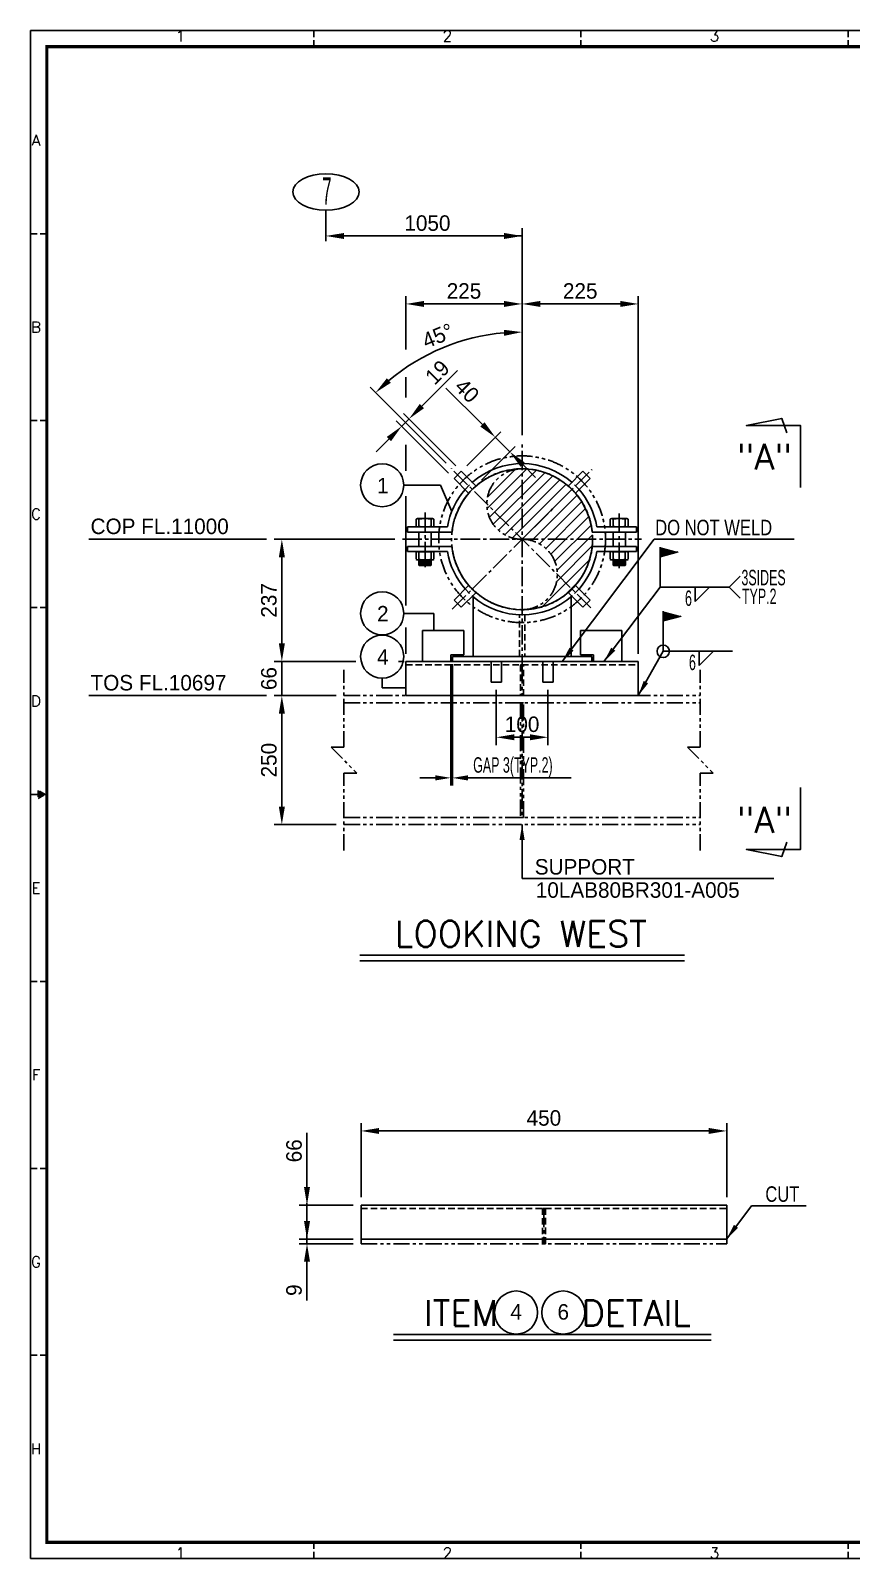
# Model space of a CAD drawing. Header units: millimetres. Extents: x 0 to 4200, y 0 to 2960.
# Drawn here: x 0 to 1589, y 0 to 2960 of the extents above; entities that cross this region are included whole.
import ezdxf
from ezdxf.enums import TextEntityAlignment as Align

# ---------------------------------------------------------------- set-up
doc = ezdxf.new("R2010")
doc.units = ezdxf.units.MM
doc.header["$LTSCALE"] = 50
for name, pattern in [('CENTER2', [1.125, 0.75, -0.125, 0.125, -0.125]), ('HIDDEN', [0.375, 0.25, -0.125]), ('PHANTOM2', [1.25, 0.625, -0.125, 0.125, -0.125, 0.125, -0.125])]:
    doc.linetypes.add(name, pattern=pattern)
for name, color, linetype in [('1. continuous', 3, 'Continuous'), ('2. Hidden', 2, 'HIDDEN'), ('3', 3, 'Continuous'), ('3. phantom', 6, 'PHANTOM2'), ('5', 2, 'HIDDEN'), ('5. text', 2, 'Continuous'), ('7. center', 1, 'CENTER2'), ('dimension', 7, 'Continuous'), ('text', 2, 'Continuous'), ('TITLE', 7, 'Continuous')]:
    doc.layers.add(name, color=color, linetype=linetype)
doc.styles.add('ROMAND', font='romand.shx', dxfattribs={"width": 0.85, "height": 480})
doc.styles.add('ROMANS', font='ROMANS.shx', dxfattribs={"width": 0.85})
doc.dimstyles.new('ISO-25', dxfattribs={"dimtxt": 2.5, "dimasz": 2.5, "dimexe": 1.25, "dimexo": 0.625, "dimtad": 1, "dimtxsty": 'Standard', "dimcen": 2.5, "dimadec": 0, "dimazin": 0, "dimtfac": 1, "dimtmove": 0, "dimatfit": 3, "dimfxl": 1, "dimarcsym": 0})
doc.dimstyles.get("Standard").update_dxf_attribs({"dimtxt": 0.18, "dimasz": 0.18, "dimexe": 0.18, "dimexo": 0.0625, "dimgap": 0.09, "dimtad": 0, "dimtih": 1, "dimtoh": 1, "dimdec": 4, "dimzin": 0, "dimdsep": 46, "dimtxsty": 'Standard', "dimcen": 0.09, "dimadec": 0, "dimazin": 0, "dimtfac": 1, "dimtdec": 4, "dimtofl": 0, "dimtmove": 0, "dimatfit": 3, "dimfxl": 1, "dimtolj": 1, "dimtzin": 0, "dimarcsym": 0})

# ---------------------------------------------------------------- blocks, each defined once
blk = doc.blocks.new('TT')
for p, q in [((0, 2960.4), (0, 2960.4)), ((0, 2960.4), (0, 2960.4)), ((0, 2960.4), (0, 2960.4)), ((0, 2960.4), (0, 2960.4)), ((0, 32.7), (0, 0)), ((0, 32.7), (0, 0)), ((27.5, 0), (0, 0)), ((27.5, 0), (0, 0))]:
    blk.add_line(p, q)
blk.add_lwpolyline([(0, 0), (4200, 0), (4200, 2960.4), (0, 2960.4)], close=True)
at = {"layer": '3', "const_width": 6.28}
blk.add_lwpolyline([(31.4, 2929), (31.4, 31.4), (4168.6, 31.4), (4168.6, 2929), (31.4, 2929), (31.4, 2866.3)], dxfattribs=at)
at = {"layer": '5'}
for p, q in [((548.5, 2960.4), (548.5, 2929)), ((1065.7, 2960.4), (1065.7, 2929)), ((1582.8, 2960.4), (1582.8, 2929)), ((0, 2566.8), (31.4, 2566.8)), ((0, 2204.6), (31.4, 2204.6)), ((0, 1842.4), (31.4, 1842.4)), ((0, 1480.2), (31.4, 1480.2)), ((0, 1118), (31.4, 1118)), ((0, 755.8), (31.4, 755.8)), ((0, 393.6), (31.4, 393.6)), ((548.5, 0), (548.5, 31.4)), ((1065.7, 0), (1065.7, 31.4)), ((1582.8, 0), (1582.8, 31.4))]:
    blk.add_line(p, q, dxfattribs=at)
blk.add_lwpolyline([(28.2, 1480.2), (14.7, 1488), (14.7, 1472.4)], close=True, dxfattribs=at)
blk.add_solid([(14.7, 1488), (14.7, 1472.4), (28.2, 1480.2)], dxfattribs=at)
at = {"layer": '5', "style": 'ROMAND'}
for s, p in [('1', (290, 2949.9)), ('2', (807.1, 2949.9)), ('3', (1324.3, 2949.9)), ('A', (10.5, 2747.9)), ('B', (10.5, 2385.7)), ('C', (10.5, 2023.5)), ('D', (10.5, 1661.3)), ('E', (10.5, 1299.1)), ('F', (10.5, 936.9)), ('G', (10.5, 574.7)), ('H', (10.5, 212.5)), ('1', (290, 10.5)), ('2', (807.1, 10.5)), ('3', (1324.3, 10.5))]:
    blk.add_text(s, height=20.9, dxfattribs=at).set_placement(p, align=Align.MIDDLE)
blk = doc.blocks.new('*D7')
at = {"color": 4, "lineweight": -2, "transparency": 16777216}
for p, q in [((757.5, 2232.7), (826.5, 2301.6)), ((809.3, 2103.1), (708, 2204.4)), ((718.6, 2193.8), (732.8, 2207.9)), ((823.4, 2117.3), (722.2, 2218.5)), ((693.9, 2169), (669.1, 2144.3))]:
    blk.add_line(p, q, dxfattribs=at)
at = {"color": 4, "transparency": 16777216}
for points in [[(753.4, 2236.8), (761.6, 2228.6), (732.8, 2207.9)], [(689.8, 2173.2), (698, 2164.9), (718.6, 2193.8)]]:
    blk.add_solid(points, dxfattribs=at)
at = {"layer": 'Defpoints', "color": 0, "transparency": 16777216}
for p in [(732.8, 2207.9), (834, 2106.7), (819.9, 2092.5)]:
    blk.add_point(p, dxfattribs=at)
at = {"color": 2, "transparency": 16777216, "insert": (787.6, 2298.1), "char_height": 30, "attachment_point": 5, "rotation": 45}
blk.add_mtext('19', dxfattribs=at)
blk = doc.blocks.new('*D8')
at = {"color": 4, "lineweight": -2, "transparency": 16777216}
for p, q in [((875, 2197.1), (804.3, 2267.8)), ((844.6, 2117.3), (910.4, 2183)), ((928, 2144.1), (899.8, 2172.4)), ((872.9, 2089), (938.6, 2154.7)), ((952.8, 2119.3), (977.5, 2094.6))]:
    blk.add_line(p, q, dxfattribs=at)
at = {"color": 4, "transparency": 16777216}
for points in [[(879.1, 2201.3), (870.9, 2193), (899.8, 2172.4)], [(956.9, 2123.5), (948.7, 2115.2), (928, 2144.1)]]:
    blk.add_solid(points, dxfattribs=at)
at = {"layer": 'Defpoints', "color": 0, "transparency": 16777216}
for p in [(899.8, 2172.4), (834, 2106.7), (862.3, 2078.4)]:
    blk.add_point(p, dxfattribs=at)
at = {"color": 2, "transparency": 16777216, "insert": (845, 2262.5), "char_height": 30, "attachment_point": 5, "rotation": 315}
blk.add_mtext('40', dxfattribs=at)
blk = doc.blocks.new('*D9')
at = {"color": 4, "lineweight": -2, "transparency": 16777216}
for p, q in [((951.7, 2176.3), (951.7, 2391.2)), ((804.4, 2122.2), (657.3, 2269.3))]:
    blk.add_line(p, q, dxfattribs=at)
blk.add_arc((951.7, 1974.9), 401.4, 94.9981, 130.0019, dxfattribs=at)
at = {"color": 4, "transparency": 16777216}
for points in [[(916.5, 2380.5), (917, 2368.9), (951.7, 2376.2)], [(697.6, 2278), (689.8, 2286.6), (667.9, 2258.7)]]:
    blk.add_solid(points, dxfattribs=at)
at = {"layer": 'Defpoints', "color": 0, "transparency": 16777216}
for p in [(847.8, 2362.5), (951.7, 2161.3), (815, 2111.6), (1084.8, 1841.8), (951.7, 1714.8)]:
    blk.add_point(p, dxfattribs=at)
at = {"color": 2, "transparency": 16777216, "insert": (788.5, 2368.8), "char_height": 30, "attachment_point": 5, "rotation": 22.5}
blk.add_mtext('45°', dxfattribs=at)
blk = doc.blocks.new('*D10')
at = {"color": 4, "lineweight": -2, "transparency": 16777216}
for p, q in [((986.7, 2430.7), (1141.7, 2430.7)), ((1176.7, 1752.8), (1176.7, 2445.7))]:
    blk.add_line(p, q, dxfattribs=at)
at = {"color": 4, "transparency": 16777216}
for points in [[(986.7, 2436.5), (986.7, 2424.9), (951.7, 2430.7)], [(1141.7, 2436.5), (1141.7, 2424.9), (1176.7, 2430.7)]]:
    blk.add_solid(points, dxfattribs=at)
at = {"layer": 'Defpoints', "color": 0, "transparency": 16777216}
for p in [(951.7, 2430.7), (1176.7, 2430.7), (1176.7, 1737.8)]:
    blk.add_point(p, dxfattribs=at)
at = {"color": 2, "transparency": 16777216, "insert": (1064.2, 2455.7), "char_height": 30, "attachment_point": 5}
blk.add_mtext('225', dxfattribs=at)
blk = doc.blocks.new('*D11')
at = {"color": 4, "lineweight": -2, "transparency": 16777216}
for p, q in [((591.7, 1671.8), (471.5, 1671.8)), ((486.5, 1636.8), (486.5, 1456.8)), ((591.7, 1421.8), (471.5, 1421.8))]:
    blk.add_line(p, q, dxfattribs=at)
at = {"color": 4, "transparency": 16777216}
for points in [[(480.7, 1636.8), (492.4, 1636.8), (486.5, 1671.8)], [(480.7, 1456.8), (492.4, 1456.8), (486.5, 1421.8)]]:
    blk.add_solid(points, dxfattribs=at)
at = {"layer": 'Defpoints', "color": 0, "transparency": 16777216}
for p in [(606.7, 1671.8), (486.5, 1421.8), (606.7, 1421.8)]:
    blk.add_point(p, dxfattribs=at)
at = {"color": 2, "transparency": 16777216, "insert": (461.5, 1546.8), "char_height": 30, "attachment_point": 5, "rotation": 90}
blk.add_mtext('250', dxfattribs=at)
blk = doc.blocks.new('*D12')
at = {"color": 4, "lineweight": -2, "transparency": 16777216}
for p, q in [((705.2, 1974.8), (471.5, 1974.8)), ((486.5, 1772.8), (486.5, 1939.8))]:
    blk.add_line(p, q, dxfattribs=at)
at = {"color": 4, "transparency": 16777216}
for points in [[(480.7, 1939.8), (492.4, 1939.8), (486.5, 1974.8)], [(480.7, 1772.8), (492.4, 1772.8), (486.5, 1737.8)]]:
    blk.add_solid(points, dxfattribs=at)
at = {"layer": 'Defpoints', "color": 0, "transparency": 16777216}
for p in [(486.5, 1974.8), (720.2, 1974.8), (486.5, 1737.8)]:
    blk.add_point(p, dxfattribs=at)
at = {"color": 2, "transparency": 16777216, "insert": (461.5, 1856.3), "char_height": 30, "attachment_point": 5, "rotation": 90}
blk.add_mtext('237', dxfattribs=at)
blk = doc.blocks.new('*D13')
at = {"color": 4, "lineweight": -2, "transparency": 16777216}
for p, q in [((901.7, 1682.8), (901.7, 1576.1)), ((1001.7, 1682.8), (1001.7, 1576.1)), ((936.7, 1591.1), (966.7, 1591.1))]:
    blk.add_line(p, q, dxfattribs=at)
at = {"color": 4, "transparency": 16777216}
for points in [[(936.7, 1596.9), (936.7, 1585.2), (901.7, 1591.1)], [(966.7, 1596.9), (966.7, 1585.2), (1001.7, 1591.1)]]:
    blk.add_solid(points, dxfattribs=at)
at = {"layer": 'Defpoints', "color": 0, "transparency": 16777216}
for p in [(901.7, 1697.8), (1001.7, 1697.8), (1001.7, 1591.1)]:
    blk.add_point(p, dxfattribs=at)
at = {"color": 2, "transparency": 16777216, "insert": (951.7, 1616.1), "char_height": 30, "attachment_point": 5}
blk.add_mtext('100', dxfattribs=at)
blk = doc.blocks.new('*D14')
at = {"color": 4, "lineweight": -2, "transparency": 16777216}
for p, q in [((639.9, 699.8), (639.9, 843.3)), ((1347.9, 699.8), (1347.9, 843.3)), ((674.9, 828.3), (1312.9, 828.3))]:
    blk.add_line(p, q, dxfattribs=at)
at = {"color": 4, "transparency": 16777216}
for points in [[(674.9, 834.1), (674.9, 822.5), (639.9, 828.3)], [(1312.9, 834.1), (1312.9, 822.5), (1347.9, 828.3)]]:
    blk.add_solid(points, dxfattribs=at)
at = {"layer": 'Defpoints', "color": 0, "transparency": 16777216}
for p in [(1347.9, 828.3), (639.9, 684.8), (1347.9, 684.8)]:
    blk.add_point(p, dxfattribs=at)
at = {"color": 2, "transparency": 16777216, "insert": (993.9, 853.3), "char_height": 30, "attachment_point": 5}
blk.add_mtext('450', dxfattribs=at)
blk = doc.blocks.new('*D15')
at = {"color": 4, "lineweight": -2, "transparency": 16777216}
for p, q in [((535.2, 653.8), (535.2, 688.8)), ((624.9, 609.8), (520.2, 609.8)), ((535.2, 618.8), (535.2, 609.8)), ((535.2, 574.8), (535.2, 499.8))]:
    blk.add_line(p, q, dxfattribs=at)
at = {"color": 4, "transparency": 16777216}
for points in [[(529.4, 653.8), (541.1, 653.8), (535.2, 618.8)], [(529.4, 574.8), (541.1, 574.8), (535.2, 609.8)]]:
    blk.add_solid(points, dxfattribs=at)
at = {"layer": 'Defpoints', "color": 0, "transparency": 16777216}
for p in [(535.2, 618.8), (535.2, 609.8), (639.9, 609.8)]:
    blk.add_point(p, dxfattribs=at)
at = {"color": 2, "transparency": 16777216, "insert": (510.2, 519.8), "char_height": 30, "attachment_point": 5, "rotation": 90}
blk.add_mtext('9', dxfattribs=at)

msp = doc.modelspace()

# ---------------------------------------------------------------- hatches: boundary and pattern name
at = {"layer": '3. phantom'}
h = msp.add_hatch(dxfattribs=at)
h.set_pattern_fill('ANSI31', color=256, scale=120, style=0)
h.set_pattern_definition([(45, (-3717.58, 1441.975), (-10.6066, 10.6066), [])])
h.paths.add_polyline_path([(951.7, 2111.3, 1), (951.7, 1974.8)])
h.paths.add_polyline_path([(951.7, 2111.3), (951.7, 1974.8), (1088.2, 1974.8, 0.414214)])
h.paths.add_polyline_path([(951.7, 1838.2, 0.414214), (1088.2, 1974.8), (951.7, 1974.8, -1)])

# ---------------------------------------------------------------- linework, layer by layer
at = {"color": 4}
for p, q in [((571.9, 2552.4), (571.9, 2612.4)), ((951.7, 2442), (951.7, 2577.4)), ((601.9, 2562.4), (951.7, 2562.4)), ((726.7, 2342.2), (726.7, 2445.7)), ((761.7, 2430.7), (916.7, 2430.7)), ((951.7, 2391.2), (951.7, 2445.7)), ((726.7, 2249.6), (726.7, 2288.6)), ((726.7, 2107.3), (726.7, 2157.9)), ((726.7, 1846.4), (726.7, 2058.4)), ((486.5, 1772.8), (486.5, 1807.8)), ((726.7, 1752.8), (726.7, 1803.7)), ((629.9, 1737.8), (471.5, 1737.8)), ((486.5, 1671.8), (486.5, 1737.8)), ((723.6, 1737.8), (712.3, 1737.8)), ((486.5, 1636.8), (486.5, 1601.8)), ((951.7, 1317.4), (951.7, 1421.8)), ((951.7, 1317.4), (1439.4, 1317.4)), ((535.2, 719.8), (535.2, 824.8)), ((624.9, 684.8), (520.2, 684.8)), ((535.2, 618.8), (535.2, 684.8)), ((624.9, 618.8), (520.2, 618.8)), ((535.2, 583.8), (535.2, 548.8))]:
    msp.add_line(p, q, dxfattribs=at)
for p, q in [((722.5, 2079.4), (793.9, 2079.4)), ((793.9, 2079.4), (815.4, 2028.5)), ((722.5, 1831.2), (780.8, 1831.2)), ((780.8, 1831.2), (780.8, 1797.8)), ((680.8, 1705.6), (680.8, 1686.6)), ((680.8, 1686.6), (726.7, 1686.6))]:
    msp.add_line(p, q)
at = {"color": 7}
for centre in [(680.8, 2079.4), (680.8, 1831.2), (680.8, 1747.3)]:
    msp.add_circle(centre, 41.7, dxfattribs=at)
at = {"color": 4}
for points in [[(606.9, 2568.2), (606.9, 2556.5), (571.9, 2562.4)], [(916.7, 2568.2), (916.7, 2556.5), (951.7, 2562.4)], [(761.7, 2436.5), (761.7, 2424.9), (726.7, 2430.7)], [(916.7, 2436.5), (916.7, 2424.9), (951.7, 2430.7)], [(480.7, 1772.8), (492.4, 1772.8), (486.5, 1737.8)], [(480.7, 1636.8), (492.4, 1636.8), (486.5, 1671.8)], [(956.7, 1391.8), (946.7, 1391.8), (951.7, 1421.8)], [(529.4, 719.8), (541.1, 719.8), (535.2, 684.8)]]:
    msp.add_solid(points, dxfattribs=at)
at = {"layer": '1. continuous'}
for p, q in [((819.9, 2092.5), (834, 2106.7)), ((834, 2106.7), (862.3, 2078.4)), ((1069.5, 2106.7), (1041.3, 2078.4)), ((1083.7, 2092.5), (1069.5, 2106.7)), ((819.9, 2092.5), (848.2, 2064.2)), ((862.3, 2078.4), (848.2, 2064.2)), ((1041.3, 2078.4), (1055.4, 2064.2)), ((1083.7, 2092.5), (1055.4, 2064.2)), ((746.4, 2013.6), (746.4, 1999.9)), ((749.2, 2014.8), (778.2, 2014.8)), ((752, 2013.6), (752, 1999.9)), ((775.4, 2013.6), (775.4, 1999.9)), ((781, 2013.6), (781, 1999.9)), ((1122.4, 2013.6), (1122.4, 1999.9)), ((1154.2, 2014.8), (1125.2, 2014.8)), ((1128, 2013.6), (1128, 1999.9)), ((1151.4, 2013.6), (1151.4, 1999.9)), ((1157, 2013.6), (1157, 1999.9)), ((807.1, 1998.8), (729.9, 1998.8)), ((729.9, 1988.8), (729.9, 1998.8)), ((816.1, 1988.8), (729.9, 1988.8)), ((749.2, 1998.8), (778.2, 1998.8)), ((751.8, 1988.8), (751.8, 1960.8)), ((775.6, 1988.8), (775.6, 1960.8)), ((1087.3, 1988.8), (1173.5, 1988.8)), ((1096.2, 1998.8), (1173.5, 1998.8)), ((1154.2, 1998.8), (1125.2, 1998.8)), ((1127.8, 1988.8), (1127.8, 1960.8)), ((1151.6, 1988.8), (1151.6, 1960.8)), ((1173.5, 1988.8), (1173.5, 1998.8)), ((815.9, 1960.8), (729.9, 1960.8)), ((729.9, 1960.8), (729.9, 1950.8)), ((1087.3, 1960.8), (1173.5, 1960.8)), ((1173.5, 1960.8), (1173.5, 1950.8)), ((807.1, 1950.8), (729.9, 1950.8)), ((746.4, 1935.9), (746.4, 1949.6)), ((749.2, 1950.8), (778.2, 1950.8)), ((749.2, 1934.8), (778.2, 1934.8)), ((751.8, 1934.8), (751.8, 1924.8)), ((751.8, 1929.8), (775.6, 1929.8)), ((752.8, 1923.8), (751.8, 1924.8)), ((751.8, 1924.8), (775.6, 1924.8)), ((752, 1935.9), (752, 1949.6)), ((753.3, 1932.3), (774.1, 1932.3)), ((753.3, 1927.3), (774.1, 1927.3)), ((774.6, 1923.8), (775.6, 1924.8)), ((775.4, 1935.9), (775.4, 1949.6)), ((775.6, 1934.8), (775.6, 1924.8)), ((781, 1935.9), (781, 1949.6)), ((1096.2, 1950.8), (1173.5, 1950.8)), ((1122.4, 1935.9), (1122.4, 1949.6)), ((1154.2, 1950.8), (1125.2, 1950.8)), ((1154.2, 1934.8), (1125.2, 1934.8)), ((1127.8, 1934.8), (1127.8, 1924.8)), ((1151.6, 1929.8), (1127.8, 1929.8)), ((1128.8, 1923.8), (1127.8, 1924.8)), ((1151.6, 1924.8), (1127.8, 1924.8)), ((1128, 1935.9), (1128, 1949.6)), ((1150.1, 1932.3), (1129.3, 1932.3)), ((1150.1, 1927.3), (1129.3, 1927.3)), ((1150.6, 1923.8), (1151.6, 1924.8)), ((1151.4, 1935.9), (1151.4, 1949.6)), ((1151.6, 1934.8), (1151.6, 1924.8)), ((1157, 1935.9), (1157, 1949.6)), ((752.8, 1923.8), (774.6, 1923.8)), ((1150.6, 1923.8), (1128.8, 1923.8)), ((819.9, 1857), (848.2, 1885.3)), ((834, 1842.9), (862.3, 1871.2)), ((862.3, 1871.2), (848.2, 1885.3)), ((1041.3, 1871.2), (1055.4, 1885.3)), ((1069.5, 1842.9), (1041.3, 1871.2)), ((1083.7, 1857), (1055.4, 1885.3)), ((819.9, 1857), (834, 1842.9)), ((856.7, 1747.8), (856.7, 1863.2)), ((1046.7, 1747.8), (1046.7, 1863.2)), ((1083.7, 1857), (1069.5, 1842.9)), ((816.7, 1747.8), (1086.7, 1747.8)), ((816.7, 1737.8), (816.7, 1747.8)), ((954.7, 1747.8), (948.7, 1747.8)), ((1086.7, 1747.8), (1086.7, 1737.8)), ((726.7, 1737.8), (726.7, 1671.8)), ((1176.7, 1737.8), (726.7, 1737.8)), ((1086.7, 1737.8), (816.7, 1737.8)), ((891.7, 1737.8), (891.7, 1697.8)), ((891.7, 1737.8), (911.7, 1737.8)), ((911.7, 1697.8), (911.7, 1737.8)), ((991.7, 1697.8), (991.7, 1737.8)), ((1011.7, 1737.8), (991.7, 1737.8)), ((1011.7, 1737.8), (1011.7, 1697.8)), ((1176.7, 1737.8), (1176.7, 1671.8)), ((891.7, 1697.8), (911.7, 1697.8)), ((1011.7, 1697.8), (991.7, 1697.8)), ((726.7, 1671.8), (1176.7, 1671.8)), ((639.9, 684.8), (639.9, 618.8)), ((1347.9, 684.8), (639.9, 684.8)), ((1347.9, 618.8), (1347.9, 684.8)), ((639.9, 618.8), (1347.9, 618.8))]:
    msp.add_line(p, q, dxfattribs=at)
for centre, radius, start, end in [((951.7, 1975), 136.3, 6.0391, 174.4389), ((951.7, 1974.8), 146.5, 48.4905, 131.0593), ((951.7, 1974.8), 146.5, 138.886, 170.5728), ((951.7, 1974.8), 146.5, 9.4272, 41.5095), ((749.2, 2010.7), 4.08, 46.3972, 133.6028), ((763.7, 1953.6), 61.1, 78.992, 101.008), ((778.2, 2010.7), 4.08, 46.3972, 133.6028), ((1125.2, 2010.7), 4.08, 46.3972, 133.6028), ((1139.7, 1953.6), 61.1, 78.992, 101.008), ((1154.2, 2010.7), 4.08, 46.3972, 133.6028), ((749.2, 2002.8), 4.08, 226.3972, 313.6028), ((763.7, 2059.9), 61.1, 258.992, 281.008), ((778.2, 2002.8), 4.08, 226.3972, 313.6028), ((1125.2, 2002.8), 4.08, 226.3972, 313.6028), ((1139.7, 2059.9), 61.1, 258.992, 281.008), ((1154.2, 2002.8), 4.08, 226.3972, 313.6028), ((951.6, 1974.7), 136.4, 185.8431, 354.1569), ((749.2, 1946.7), 4.08, 46.3972, 133.6028), ((749.2, 1938.8), 4.08, 226.3972, 313.6028), ((763.7, 1889.6), 61.1, 78.992, 101.008), ((763.7, 1995.9), 61.1, 258.992, 281.008), ((778.2, 1946.7), 4.08, 46.3972, 133.6028), ((778.2, 1938.8), 4.08, 226.3972, 313.6028), ((951.7, 1974.8), 146.5, 189.4272, 221.114), ((951.7, 1974.8), 146.5, 318.4905, 350.5728), ((1125.2, 1946.7), 4.08, 46.3972, 133.6028), ((1125.2, 1938.8), 4.08, 226.3972, 313.6028), ((1139.7, 1889.6), 61.1, 78.992, 101.008), ((1139.7, 1995.9), 61.1, 258.992, 281.008), ((1154.2, 1946.7), 4.08, 46.3972, 133.6028), ((1154.2, 1938.8), 4.08, 226.3972, 313.6028), ((951.7, 1974.8), 146.5, 228.9407, 311.5095)]:
    msp.add_arc(centre, radius, start, end, dxfattribs=at)
at = {"layer": '2. Hidden'}
for p, q in [((841.3, 2071.1), (855.5, 2085.2)), ((1062.2, 2071.1), (1048.1, 2085.2)), ((841.3, 1878.5), (855.5, 1864.3)), ((1062.2, 1878.5), (1048.1, 1864.3)), ((946.7, 1747.8), (946.7, 1828.3)), ((956.7, 1828.3), (956.7, 1747.8)), ((726.7, 1731.3), (1176.7, 1731.3)), ((639.9, 678.3), (1347.9, 678.3))]:
    msp.add_line(p, q, dxfattribs=at)
for points in [[(954.7, 1671.8), (954.7, 1731.3), (948.7, 1731.3), (948.7, 1671.8)], [(996.9, 609.8), (996.9, 678.3), (990.9, 678.3), (990.9, 609.8)]]:
    msp.add_lwpolyline(points, close=True, dxfattribs=at)
at = {"layer": '3. phantom'}
for p, q in [((606.7, 1571.8), (606.7, 1721.8)), ((1296.7, 1571.8), (1296.7, 1721.8)), ((606.7, 1671.8), (1296.7, 1671.8)), ((606.7, 1657.8), (1296.7, 1657.8)), ((581.7, 1571.8), (606.7, 1571.8)), ((581.7, 1571.8), (631.7, 1521.8)), ((1271.7, 1571.8), (1296.7, 1571.8)), ((1271.7, 1571.8), (1321.7, 1521.8)), ((606.7, 1371.8), (606.7, 1521.8)), ((606.7, 1521.8), (631.7, 1521.8)), ((1296.7, 1371.8), (1296.7, 1521.8)), ((1296.7, 1521.8), (1321.7, 1521.8)), ((606.7, 1435.8), (1296.7, 1435.8)), ((606.7, 1421.8), (1296.7, 1421.8)), ((639.9, 618.8), (639.9, 609.8)), ((639.9, 609.8), (1347.9, 609.8)), ((1347.9, 618.8), (1347.9, 609.8))]:
    msp.add_line(p, q, dxfattribs=at)
msp.add_lwpolyline([(954.7, 1435.8), (954.7, 1657.8), (948.7, 1657.8), (948.7, 1435.8)], close=True, dxfattribs=at)
for radius in [161.5, 136.5]:
    msp.add_circle((951.7, 1974.8), radius, dxfattribs=at)
for centre, start, end in [((951.7, 2043), 90, 270), ((951.7, 1906.5), 270, 90)]:
    msp.add_arc(centre, 68.3, start, end, dxfattribs=at)
at = {"layer": '5. text'}
for p, q in [((637.2, 1168.8), (1266.2, 1168.8)), ((637.2, 1157.7), (1266.2, 1157.7)), ((702.8, 433.8), (1317.9, 433.8)), ((702.8, 422.8), (1317.9, 422.8))]:
    msp.add_line(p, q, dxfattribs=at)
at = {"layer": '5. text', "color": 4}
for points in [[(1464.6, 2180.9), (1454.4, 2208.9), (1385.9, 2194.9), (1490.9, 2194.9), (1490.9, 2074.9)], [(1464.6, 1387.8), (1454.4, 1359.8), (1385.9, 1373.8), (1490.9, 1373.8), (1490.9, 1493.8)]]:
    msp.add_lwpolyline(points, dxfattribs=at)
at = {"layer": '5. text', "color": 7}
for centre in [(940.1, 476.5), (1031.4, 476.5)]:
    msp.add_circle(centre, 41.7, dxfattribs=at)
at = {"layer": '7. center'}
for p, q in [((951.7, 1714.8), (951.7, 2161.3)), ((1084.8, 1841.8), (815, 2111.6)), ((816.4, 1839.3), (1086.9, 2109.9)), ((763.7, 2026.3), (763.7, 1920.7)), ((1139.7, 2024.6), (1139.7, 1918.9)), ((720.2, 1974.8), (1183.2, 1974.8)), ((951.7, 1732.5), (951.7, 1670.5)), ((951.7, 1659), (951.7, 1434.5)), ((993.9, 679.6), (993.9, 608.6))]:
    msp.add_line(p, q, dxfattribs=at)
at = {"layer": 'dimension', "color": 2}
for p, q in [((1218.9, 1959.6), (1218.9, 1882)), ((1218.9, 1941), (1253.7, 1950.3)), ((1352.7, 1882), (1374, 1903.2)), ((1218.9, 1882), (1352.7, 1882)), ((1287.1, 1882), (1287.1, 1854.4)), ((1314.6, 1882), (1287.1, 1854.4)), ((1352.7, 1882), (1374, 1860.7)), ((1225, 1835.2), (1225, 1757.6)), ((1225, 1816.6), (1259.8, 1825.9)), ((1225, 1757.6), (1358.8, 1757.6)), ((1294.8, 1757.6), (1294.8, 1730)), ((1322.4, 1757.6), (1294.8, 1730))]:
    msp.add_line(p, q, dxfattribs=at)
at = {"layer": 'dimension', "color": 3}
for p, q in [((838.7, 1797.8), (758.7, 1797.8)), ((758.7, 1797.8), (758.7, 1737.8)), ((838.7, 1750.8), (838.7, 1797.8)), ((1064.7, 1750.8), (1064.7, 1797.8)), ((1064.7, 1797.8), (1144.7, 1797.8)), ((1144.7, 1797.8), (1144.7, 1737.8)), ((813.7, 1750.8), (838.7, 1750.8)), ((813.7, 1750.8), (813.7, 1737.8)), ((1089.7, 1750.8), (1064.7, 1750.8)), ((1089.7, 1750.8), (1089.7, 1737.8)), ((758.7, 1737.8), (813.7, 1737.8)), ((1144.7, 1737.8), (1089.7, 1737.8))]:
    msp.add_line(p, q, dxfattribs=at)
at = {"layer": 'dimension', "color": 4}
for p, q in [((813.7, 1733), (813.7, 1497.4)), ((816.7, 1733), (816.7, 1497.4)), ((783.7, 1512.4), (753.7, 1512.4)), ((813.7, 1512.4), (816.1, 1512.4)), ((846.1, 1512.4), (1047, 1512.4))]:
    msp.add_line(p, q, dxfattribs=at)
at = {"layer": 'dimension', "color": 2}
msp.add_circle((1225, 1757.6), 12, dxfattribs=at)
for points in [[(1253.7, 1950.3), (1218.9, 1941), (1253.7, 1950.3), (1218.9, 1959.6)], [(1259.8, 1825.9), (1225, 1816.6), (1259.8, 1825.9), (1225, 1835.2)]]:
    msp.add_solid(points, dxfattribs=at)
at = {"layer": 'dimension', "color": 4}
for points in [[(783.7, 1517.4), (783.7, 1507.4), (813.7, 1512.4)], [(846.7, 1517.4), (846.7, 1507.4), (816.7, 1512.4)]]:
    msp.add_solid(points, dxfattribs=at)
at = {"layer": 'text', "color": 4}
for p, q in [((456.5, 1974.8), (112.6, 1974.8)), ((456.5, 1671.8), (112.6, 1671.8))]:
    msp.add_line(p, q, dxfattribs=at)
at = {"layer": 'TITLE', "extrusion": (0, 0, -1)}
msp.add_ellipse((571.9, 2647.7), major_axis=(64.1, 0), ratio=0.55154, dxfattribs=at)

# ---------------------------------------------------------------- block references
msp.add_blockref('TT', (0, 0))

# ---------------------------------------------------------------- texts
at = {"color": 2, "insert": (839.2, 2455.7), "char_height": 30, "attachment_point": 5}
msp.add_mtext('225', dxfattribs=at)
at = {"color": 2, "char_height": 30, "attachment_point": 5, "rotation": 90}
for insert in [(461.5, 1704.8), (510.2, 789.8)]:
    msp.add_mtext('66', dxfattribs=dict(at, insert=insert))
at = {"layer": '5. text', "style": 'ROMANS'}
for p in [(1367.1, 2109.6), (1367.1, 1406.1)]:
    msp.add_text('"A"', height=50, dxfattribs=at).set_placement(p)
at = {"layer": '5. text', "color": 2, "width": 0.8}
for s, p in [('DO NOT WELD', (1209.4, 1982.5)), ('CUT', (1422.7, 691))]:
    msp.add_text(s, height=30, dxfattribs=at).set_placement(p)
at = {"layer": '5. text', "style": 'ROMANS'}
for s, p in [('LOOKING WEST', (949.1, 1185.3)), ('ITEM    DETAIL', (1020.1, 450.4))]:
    msp.add_text(s, height=50, dxfattribs=at).set_placement(p, align=Align.CENTER)
at = {"layer": 'dimension', "color": 2}
msp.add_text('1050', height=30, dxfattribs=at).set_placement((768.4, 2587.4), align=Align.MIDDLE)
at = {"layer": 'dimension', "color": 4, "width": 0.6}
for s, p in [('3SIDES', (1376.4, 1885.5)), ('TYP.2', (1377.4, 1849.1))]:
    msp.add_text(s, height=30, dxfattribs=at).set_placement(p)
for p in [(1273.8, 1845.6), (1281.5, 1721.2)]:
    msp.add_text('6', height=30, dxfattribs=at).set_placement(p, align=Align.CENTER)
at = {"layer": 'dimension', "color": 2, "width": 0.6}
msp.add_text('GAP 3(TYP.2)', height=30, dxfattribs=at).set_placement((857, 1522.4))
at = {"layer": 'text', "width": 0.45}
msp.add_text('7', height=53.1, dxfattribs=at).set_placement((573.7, 2622.8), align=Align.CENTER)
at = {"layer": 'text', "color": 2}
for s, p in [('1', (682, 2063.7)), ('2', (682, 1815.5)), ('4', (682, 1731.6)), ('4', (940.1, 462.7)), ('6', (1031.4, 462.7))]:
    msp.add_text(s, height=30, dxfattribs=at).set_placement(p, align=Align.CENTER)
at = {"layer": 'text'}
for s, p in [('COP FL.11000', (116.1, 1984.8)), ('TOS FL.10697', (116.1, 1681.8))]:
    msp.add_text(s, height=30, dxfattribs=at).set_placement(p)
at = {"layer": 'text', "color": 2}
for s, p in [('SUPPORT', (976.2, 1325.1)), ('10LAB80BR301-A005', (978.2, 1280.1))]:
    msp.add_text(s, height=30, dxfattribs=at).set_placement(p)

# ---------------------------------------------------------------- dimensions: what is measured, and where the dimension line sits
dim = msp.add_linear_dim(base=(1176.7, 2430.7), p1=(951.7, 2430.7), p2=(1176.7, 1737.8), dimstyle='Standard', override={"dimscale": 10, "dimtxt": 3, "dimasz": 3.5, "dimexe": 1.5, "dimexo": 1.5, "dimgap": 1, "dimtad": 1, "dimtih": 0, "dimtoh": 0, "dimdec": 0, "dimrnd": 0.5, "dimzin": 8, "dimdsep": 44, "dimcen": 2.5, "dimclrd": 4, "dimclre": 4, "dimclrt": 2, "dimtdec": 0, "dimtofl": 1, "dimtolj": 0, "dimtzin": 8})
dim.commit()
dim.dimension.update_dxf_attribs({"geometry": '*D10', "text_midpoint": (1064.2, 2455.7)})
dim = msp.add_angular_dim_2l(base=(847.8, 2362.5), line1=((951.7, 1714.8), (951.7, 2161.3)), line2=((1084.8, 1841.8), (815, 2111.6)), dimstyle='Standard', override={"dimscale": 10, "dimtxt": 3, "dimasz": 3.5, "dimexe": 1.5, "dimexo": 1.5, "dimgap": 1, "dimtad": 1, "dimtih": 0, "dimtoh": 0, "dimdec": 0, "dimrnd": 0.5, "dimzin": 8, "dimdsep": 44, "dimcen": 2.5, "dimclrd": 4, "dimclre": 4, "dimclrt": 2, "dimtdec": 0, "dimtofl": 1, "dimtolj": 0, "dimtzin": 8})
dim.commit()
dim.dimension.update_dxf_attribs({"geometry": '*D9', "text_midpoint": (788.5, 2368.8)})
dim = msp.add_linear_dim(base=(732.8, 2207.9), p1=(819.9, 2092.5), p2=(834, 2106.7), angle=45, text='19', dimstyle='Standard', override={"dimscale": 10, "dimtxt": 3, "dimasz": 3.5, "dimexe": 1.5, "dimexo": 1.5, "dimgap": 1, "dimtad": 1, "dimtih": 0, "dimtoh": 0, "dimdec": 0, "dimrnd": 0.5, "dimzin": 8, "dimdsep": 44, "dimcen": 2.5, "dimclrd": 4, "dimclre": 4, "dimclrt": 2, "dimtdec": 0, "dimtofl": 1, "dimtolj": 0, "dimtzin": 8})
dim.commit()
dim.dimension.update_dxf_attribs({"geometry": '*D7', "text_midpoint": (805.2, 2280.4), "dimtype": 161})
dim = msp.add_aligned_dim(p1=(862.3, 2078.4), p2=(834, 2106.7), distance=-92.9, dimstyle='Standard', override={"dimscale": 10, "dimtxt": 3, "dimasz": 3.5, "dimexe": 1.5, "dimexo": 1.5, "dimgap": 1, "dimtad": 1, "dimtih": 0, "dimtoh": 0, "dimdec": 0, "dimrnd": 0.5, "dimzin": 8, "dimdsep": 44, "dimcen": 2.5, "dimclrd": 4, "dimclre": 4, "dimclrt": 2, "dimtdec": 0, "dimtofl": 1, "dimtolj": 0, "dimtzin": 8})
dim.commit()
dim.dimension.update_dxf_attribs({"geometry": '*D8', "text_midpoint": (845, 2262.5)})
for base, p1, p2, picture, middle in [((486.5, 1974.8), (486.5, 1737.8), (720.2, 1974.8), '*D12', (461.5, 1856.3)), ((486.5, 1421.8), (606.7, 1671.8), (606.7, 1421.8), '*D11', (461.5, 1546.8)), ((535.2, 609.8), (535.2, 618.8), (639.9, 609.8), '*D15', (510.2, 519.8))]:
    dim = msp.add_linear_dim(base=base, p1=p1, p2=p2, angle=90, dimstyle='Standard', override={"dimscale": 10, "dimtxt": 3, "dimasz": 3.5, "dimexe": 1.5, "dimexo": 1.5, "dimgap": 1, "dimtad": 1, "dimtih": 0, "dimtoh": 0, "dimdec": 0, "dimrnd": 0.5, "dimzin": 8, "dimdsep": 44, "dimcen": 2.5, "dimclrd": 4, "dimclre": 4, "dimclrt": 2, "dimtdec": 0, "dimtofl": 1, "dimtolj": 0, "dimtzin": 8})
    dim.commit()
    dim.dimension.update_dxf_attribs({"geometry": picture, "text_midpoint": middle})
dim = msp.add_linear_dim(base=(1001.7, 1591.1), p1=(901.7, 1697.8), p2=(1001.7, 1697.8), dimstyle='Standard', override={"dimscale": 10, "dimtxt": 3, "dimasz": 3.5, "dimexe": 1.5, "dimexo": 1.5, "dimgap": 1, "dimtad": 1, "dimtih": 0, "dimtoh": 0, "dimdec": 0, "dimrnd": 0.5, "dimzin": 8, "dimdsep": 44, "dimcen": 2.5, "dimclrd": 4, "dimclre": 4, "dimclrt": 2, "dimtdec": 0, "dimtofl": 1, "dimtolj": 0, "dimtzin": 8})
dim.commit()
dim.dimension.update_dxf_attribs({"geometry": '*D13', "text_midpoint": (951.7, 1591.1), "dimtype": 160})
dim = msp.add_linear_dim(base=(1347.9, 828.3), p1=(639.9, 684.8), p2=(1347.9, 684.8), text='450', dimstyle='Standard', override={"dimscale": 10, "dimtxt": 3, "dimasz": 3.5, "dimexe": 1.5, "dimexo": 1.5, "dimgap": 1, "dimtad": 1, "dimtih": 0, "dimtoh": 0, "dimdec": 0, "dimrnd": 0.5, "dimzin": 8, "dimdsep": 44, "dimcen": 2.5, "dimclrd": 4, "dimclre": 4, "dimclrt": 2, "dimtdec": 0, "dimtofl": 1, "dimtolj": 0, "dimtzin": 8})
dim.commit()
dim.dimension.update_dxf_attribs({"geometry": '*D14', "text_midpoint": (993.9, 853.3)})

# ---------------------------------------------------------------- leaders
at = {"color": 4}
for points in [[(1029.4, 1737.8), (1207.3, 1974.8), (1478.4, 1974.8)], [(1347.9, 619.4), (1395.9, 683.3), (1501.7, 683.3)]]:
    msp.add_leader(points, dimstyle='ISO-25', override={"dimasz": 30, "dimgap": 1, "dimtad": 0}, dxfattribs=at)
at = {"layer": '5. text'}
for points in [[(1110.2, 1737.8), (1218.9, 1882)], [(1176.7, 1671.8), (1225, 1757.6)]]:
    msp.add_leader(points, dimstyle='ISO-25', override={"dimasz": 30, "dimgap": 1, "dimtad": 0, "dimclrd": 2}, dxfattribs=at)

doc.saveas('drawing.dxf')
